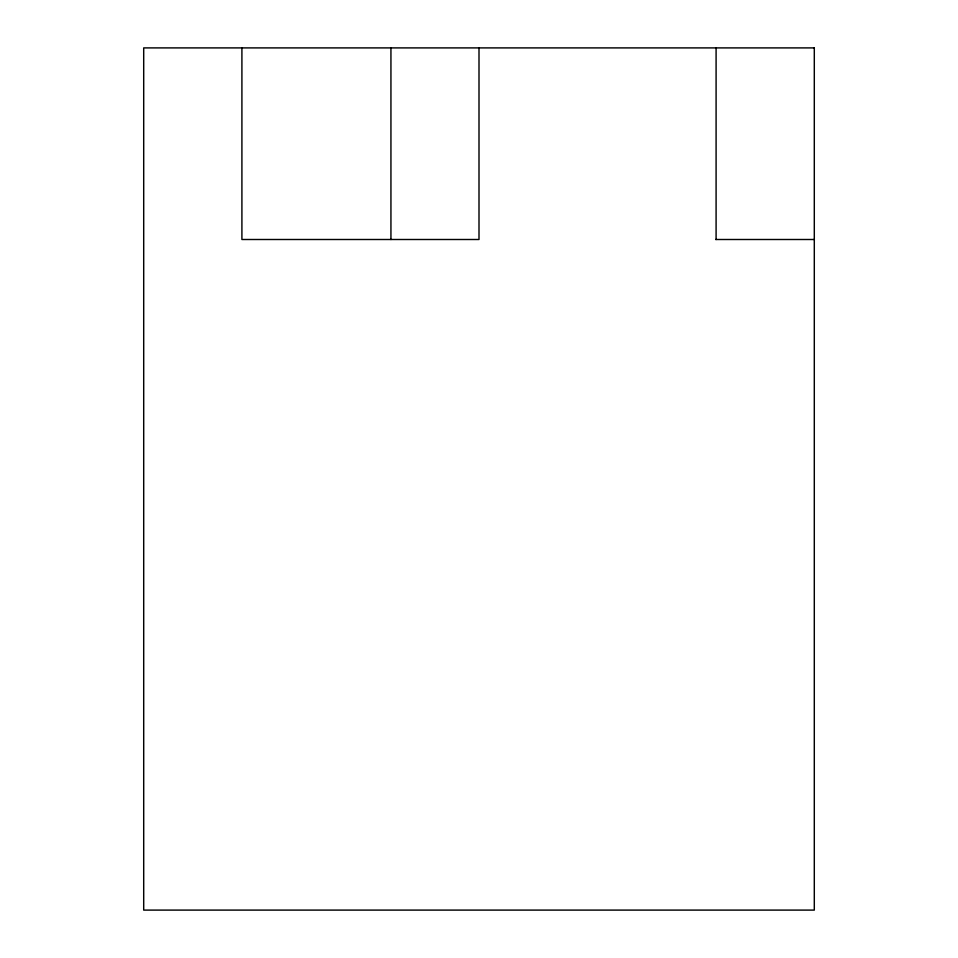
<?xml version="1.0" encoding="UTF-8"?>
<svg xmlns="http://www.w3.org/2000/svg" width="958" height="958" viewBox="0 0 958 958"><rect width="100%" height="100%" fill="white"/><g stroke="black" fill="none" stroke-linecap="round" stroke-linejoin="round"><path stroke-width="1.44" d="M715.65 239.5L814.3 239.5M716.093 47.9L716.093 239.5M479 47.9L479 239.5L241.907 239.5L241.907 47.9M390.936 47.9L390.936 239.5M814.3 47.9L143.7 47.9L143.7 910.1L814.3 910.1L814.3 47.9"/></g></svg>
